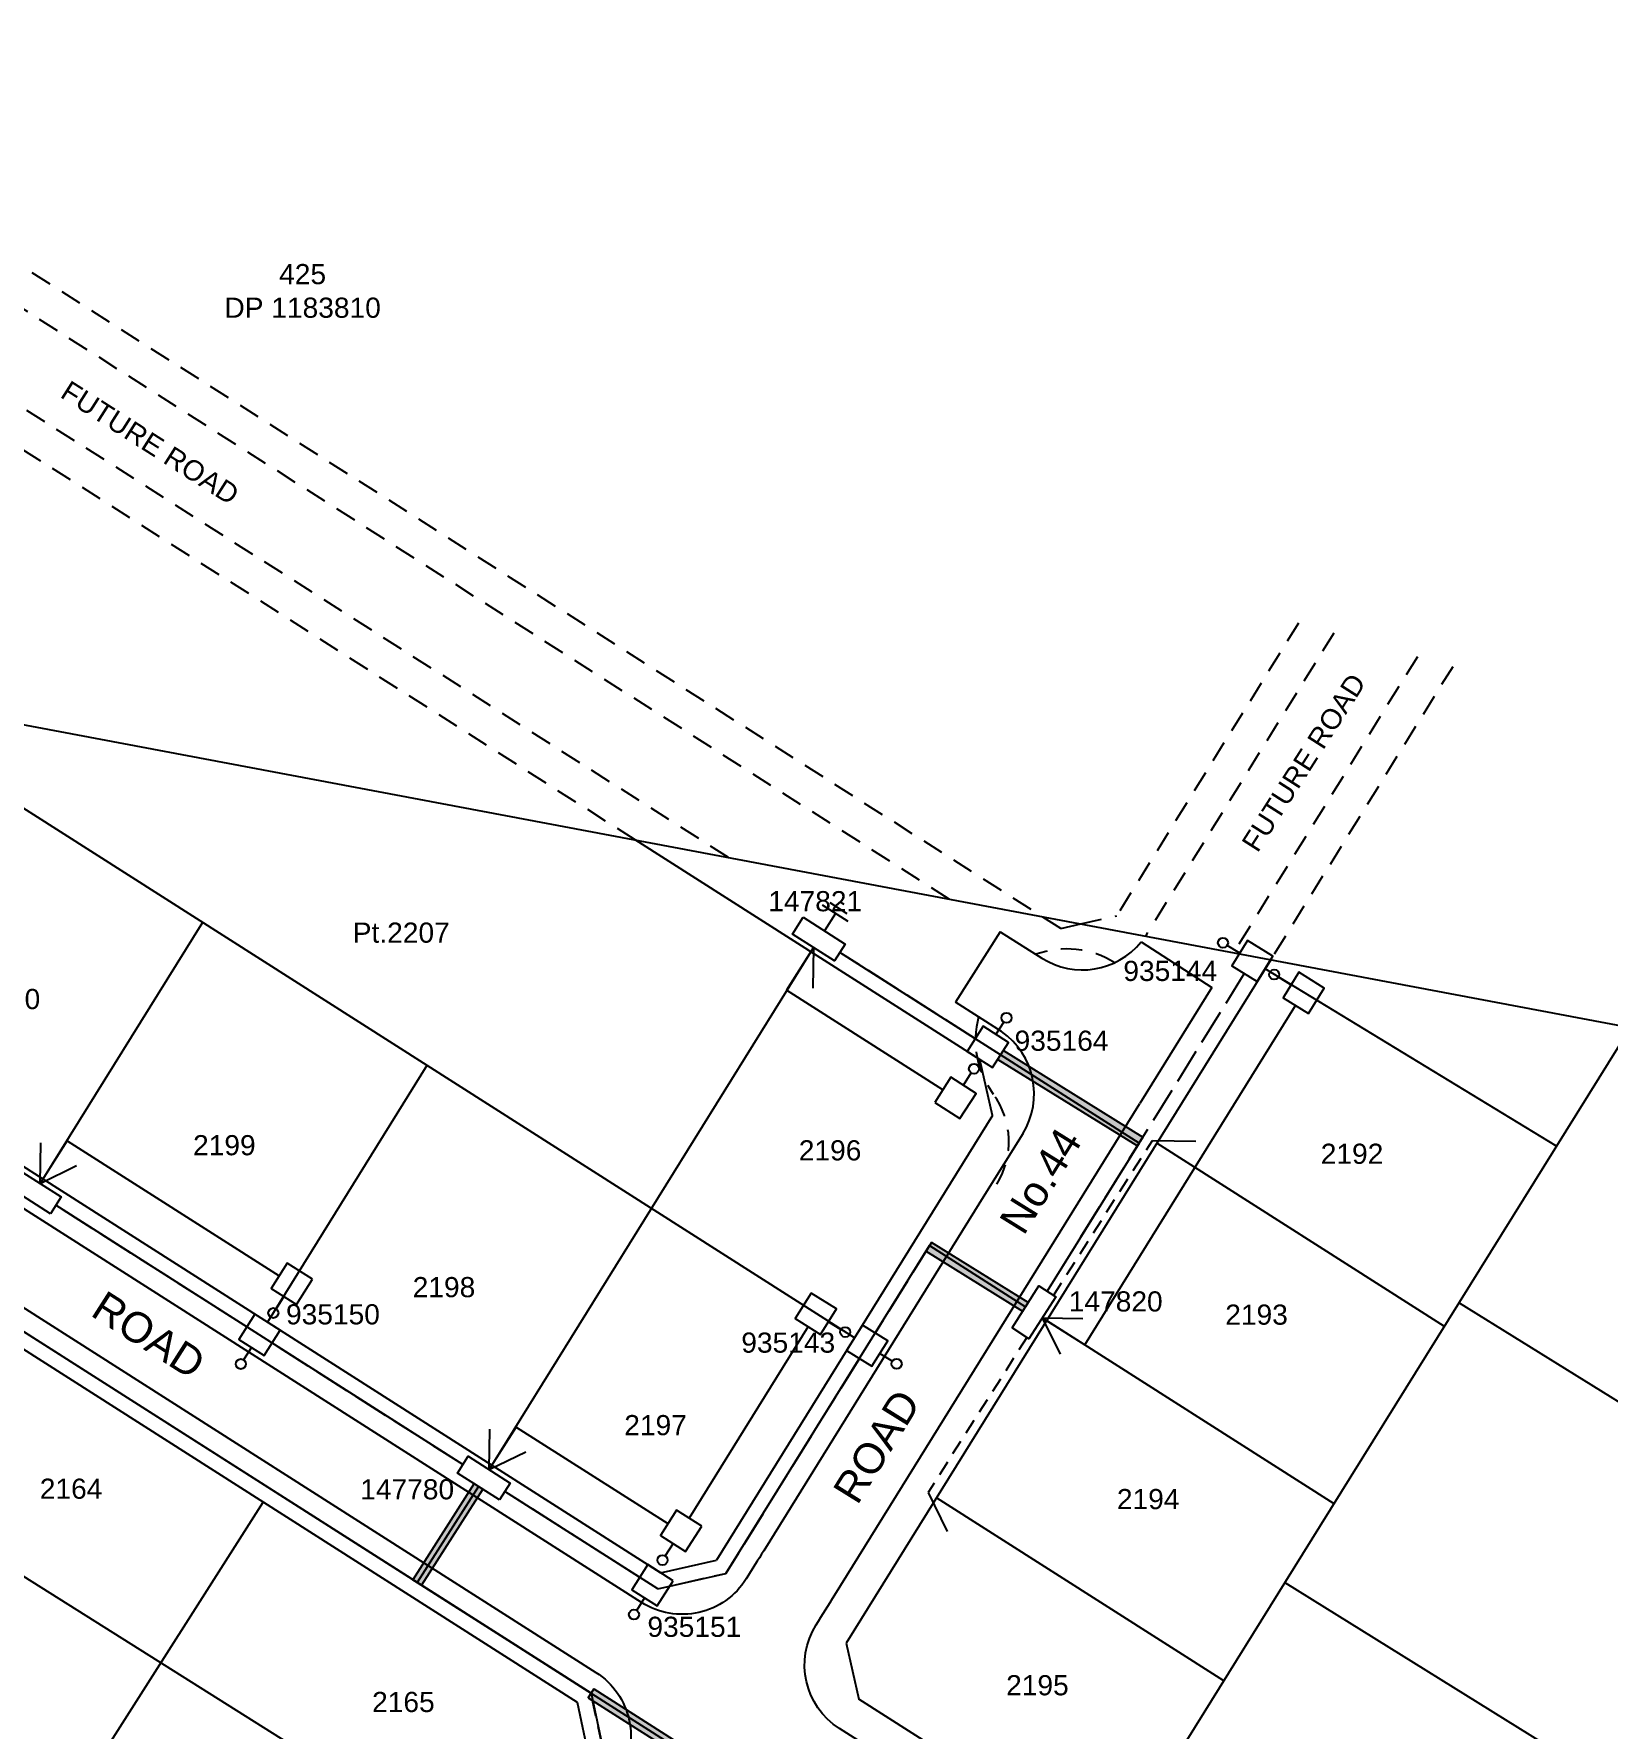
# Model space of a CAD drawing. Header units: metres. Extents: x 305550 to 306428, y 6276370 to 6276957.
# Drawn here: x 306117.4 to 306273.7, y 6276679.7 to 6276848 of the extents above; entities that cross this region are included whole.
import ezdxf
from ezdxf.enums import TextEntityAlignment as Align

# ---------------------------------------------------------------- set-up
doc = ezdxf.new("R2010")
doc.units = ezdxf.units.M
doc.header["$LTSCALE"] = 0.7
for name, pattern in [('Cable Exist OH', [1, 1, 0]), ('Dash', [5, 3, -2]), ('IE Trench LV', [6.5, 5, -1.5])]:
    doc.linetypes.add(name, pattern=pattern)
doc.layers.get('0').update_dxf_attribs({"color": 6})
for name, color, linetype in [('_User Miscellaneous11', 7, 'Continuous'), ('_User Miscellaneous4', 7, 'Continuous'), ('_User Miscellaneous7', 150, 'Continuous'), ('_User Miscellaneous8', 7, 'Continuous'), ('_User Miscellaneous9', 8, 'Continuous'), ('Cadastre Developer_SP_NEW', 4, 'Continuous'), ('Cadastre Roads_SP_NEW', 8, 'Continuous'), ('Duct_SP_NEW', 2, 'Continuous'), ('Equip_LV_NEW', 5, 'Continuous'), ('Mains_HV_NEW_U72', 2, 'Continuous'), ('Mains_LV_NEW_R6', 2, 'Continuous'), ('Mains_LV_NEW_T84', 2, 'Continuous'), ('Services_SP_NEW_UG', 2, 'Continuous'), ('SupportsUG_SP_LV_NEW', 2, 'Continuous'), ('SupportsUG_SP_LV_SL_NEW', 2, 'Continuous'), ('Trench_SP_NEW', 2, 'Continuous')]:
    doc.layers.add(name, color=color, linetype=linetype)
doc.layers.add('_User Miscellaneous5', color=7, linetype='Continuous', lineweight=35)
doc.layers.add('_User Notes', color=7, linetype='Continuous', plot=False)
doc.styles.add('ARIAL', font='arial.ttf', dxfattribs={"height": 2})
doc.styles.add('ARIAL 3.0', font='arial.ttf', dxfattribs={"height": 3})
doc.styles.add('POLE_LABEL', font='arial.ttf')
doc.styles.add('SL_LABEL', font='arial.ttf')
doc.styles.get("Standard").update_dxf_attribs({"font": 'arial.ttf'})
doc.styles.add('style1', font='iso3098b.shx')
doc.linetypes.add('Cable New UG', pattern='A,8,-1,["x",style1,S=3.5,R=0,X=0.35,Y=-1],-3.5', length=12.5)
doc.linetypes.add('Cable Z', pattern='A,8,-1,["Z",Standard,S=2.5,R=0,X=0.35,Y=-1.25],-3.5', length=12.5)
doc.linetypes.add('IE Trench HV', pattern='A,8,-2,["/",style1,S=2.5,R=0,X=0.1,Y=-1],-4.5', length=14.5)

# ---------------------------------------------------------------- blocks, each defined once
blk = doc.blocks.new('*U35')
at = {"lineweight": -3}
blk.add_lwpolyline([(-2.48, 2.49), (2.47, 2.49), (2.47, 0.51), (-2.48, 0.51)], close=True, dxfattribs=at)
for tag, flags, p in [('STREET_CODE', 9, (1.5, 3.5)), ('OWNED_BY', 9, (1.5, 3.3)), ('OPERATED_BY', 9, (1.5, 3.1)), ('STATE', 9, (1.5, 2.7)), ('SUPPORT_TYPE', 9, (1.5, 2.5)), ('SUBURB', 9, (1.5, 1.7)), ('MAINTAINED_BY', 9, (1.5, 2.9)), ('USAGE', 9, (1.5, 2.3)), ('LEGEND', 9, (1.5, 2.1)), ('PARENT', 9, (1.5, 1.9)), ('STREETNAME', 9, (1.5, 1.5)), ('Z', 1, (1.5, 0.9)), ('LOCATION', 9, (1.5, 1.3)), ('NOTES', 9, (1.5, 1.1))]:
    blk.add_attdef(tag, text='', height=0.2, dxfattribs=dict(flags=flags)).set_placement(p, align=Align.MIDDLE_LEFT)
at = {"layer": '_User Miscellaneous4', "style": 'ARIAL', "flags": 8}
blk.add_attdef('ASSET_NUM', text='', height=2, dxfattribs=at).set_placement((2, 5.5), align=Align.MIDDLE_LEFT)
blk = doc.blocks.new('A$C1B2C29DD')
at = {"layer": 'Services_SP_NEW_UG', "color": 2, "flags": 128}
for points in [[(0, 0), (-2.1, 3.44)], [(0, 0), (2.1, 3.44)]]:
    blk.add_lwpolyline(points, dxfattribs=at)
blk = doc.blocks.new('*U36')
at = {"layer": '_User Miscellaneous7', "lineweight": -3}
blk.add_lwpolyline([(0, -3.03), (0, -1.58)], dxfattribs=at)
blk.add_lwpolyline([(-1.49, -6), (1.49, -6), (1.49, -3.03), (-1.49, -3.03)], close=True, dxfattribs=at)
blk.add_circle((0, -1.08), 0.5, dxfattribs=at)
at = {"layer": '_User Miscellaneous8', "color": 2, "lineweight": -3}
blk.add_lwpolyline([(-1.49, 0), (1.49, 0), (1.49, 2.97), (-1.49, 2.97)], close=True, dxfattribs=at)
at = {"style": 'POLE_LABEL', "flags": 9}
blk.add_attdef('STRUCTURE_PLANT_NUMBER', text='', height=0.2, dxfattribs=at).set_placement((1.64, 1.73), align=Align.MIDDLE_LEFT)
for tag, flags, p in [('STREET_CODE', 9, (1.64, 1.49)), ('OWNED_BY', 9, (1.64, 1.09)), ('OPERATED_BY', 9, (1.64, 0.89)), ('STATE', 9, (1.64, 0.49)), ('COLUMN_TYPE', 9, (1.64, 1.29)), ('MAINTAINED_BY', 9, (1.64, 0.69)), ('USAGE', 9, (1.64, 0.29)), ('LEGEND', 9, (1.64, 0.09)), ('SUBURB', 9, (1.64, -0.31)), ('STREETNAME', 9, (1.64, -0.51)), ('Z', 1, (1.64, -1.31)), ('PARENT', 9, (1.64, -0.11)), ('LOCATION', 9, (1.64, -0.71)), ('NOTES', 9, (1.64, -0.91)), ('LABEL_ALIGNMENT', 9, (1.64, -1.11))]:
    blk.add_attdef(tag, text='', height=0.2, dxfattribs=dict(flags=flags)).set_placement(p, align=Align.MIDDLE_LEFT)
at = {"layer": '_User Miscellaneous5', "style": 'ARIAL', "flags": 8}
blk.add_attdef('ASSET_NUM', text='', height=2, dxfattribs=at).set_placement((2, 3.49), align=Align.MIDDLE_LEFT)
blk = doc.blocks.new('*U39')
at = {"layer": '_User Miscellaneous8', "color": 2}
blk.add_line((0, 0), (0, 1.45), dxfattribs=at)
blk.add_circle((0, 1.95), 0.5, dxfattribs=at)
for tag, p, flags in [('Z', (0, 0), 1), ('OPERATED_BY', (0, -9.61), 9)]:
    blk.add_attdef(tag, p, '', height=0.2, dxfattribs=dict(flags=flags))
at = {"style": 'SL_LABEL', "flags": 9}
blk.add_attdef('STREET_CODE', text='', height=0.2, dxfattribs=at).set_placement((0, -0.2), align=Align.MIDDLE_LEFT)
at = {"flags": 9}
for tag, p in [('CONSTRUCTED_VOLTAGE', (0, -0.4)), ('CONTROL_TYPE', (0, -0.6)), ('OPERATING_VOLTAGE', (0, -1.4)), ('ORIENTATION', (0, -1.6)), ('LANTERN_PURPOSE', (0, -0.8)), ('LANTERN_TYPE', (0, -1)), ('NO_PHASES', (0, -1.2)), ('OWNED_BY', (0, -1.8)), ('STATE', (0, -2)), ('CEXIST', (0, -2.4)), ('CNEW', (0, -2.6)), ('CNUMBER', (0, -2.8)), ('CREMOVE', (0, -3)), ('CREPLACE', (0, -3.2)), ('USAGE', (0, -2.2)), ('LKINGHEIGHT', (0, -3.4)), ('LBRACKET', (0, -3.6)), ('LBRACKETVOCAB', (0, -3.8)), ('LCATEGORY', (0, -4)), ('LCHARGE1', (0, -4.2)), ('LCHARGE1PERCENT', (0, -4.4)), ('LCHARGE2', (0, -4.6)), ('LCHARGE2PERCENT', (0, -4.8)), ('LCHARGE3', (0, -5)), ('LCHARGE3PERCENT', (0, -5.2)), ('LEXIST', (0, -5.4)), ('LLAMP', (0, -5.6)), ('LLAMPVOCAB', (0, -5.8)), ('LMAST', (0, -6)), ('LMASTVOCAB', (0, -6.2)), ('LNEW', (0, -6.4)), ('LANTNUMBER', (0, -6.6)), ('LOUTREACH', (0, -7)), ('LOUTREACHVOCAB', (0, -7.2)), ('LRATECODE', (0, -7.4)), ('LREMOVE', (0, -7.6)), ('LREPLACE', (0, -7.8)), ('LTYPE', (0, -8)), ('LTYPEVOCAB', (0, -8.2)), ('LEGEND', (0, -8.4)), ('SUBURB', (0, -8.6)), ('STREETNAME', (0, -8.8)), ('LOCATION', (0, -9)), ('NOTES', (0, -9.2)), ('MAINTAINED_BY', (0, -9.86))]:
    blk.add_attdef(tag, text='', height=0.2, dxfattribs=at).set_placement(p, align=Align.MIDDLE_LEFT)
at = {"layer": '_User Notes', "style": 'SL_LABEL', "flags": 8}
blk.add_attdef('ASSET_NUM', text='', height=2.5, dxfattribs=at).set_placement((2, 2), align=Align.MIDDLE_LEFT)
at = {"layer": '_User Notes', "flags": 8}
blk.add_attdef('LNUMBER', text='', height=2.5, dxfattribs=at).set_placement((1.2, -2.8), align=Align.MIDDLE_LEFT)
blk = doc.blocks.new('*U57')
at = {"layer": 'Services_SP_NEW_UG', "color": 2, "flags": 128}
blk.add_lwpolyline([(-20.72, -0.75), (-22.97, 2.93)], dxfattribs=at)
at = {"layer": 'Services_SP_NEW_UG', "color": 2, "linetype": 'Dash', "ltscale": 0.7, "flags": 128}
blk.add_lwpolyline([(-2.47, -0.75), (-20.72, -0.75)], dxfattribs=at)
blk = doc.blocks.new('*U58')
at = {"layer": 'Services_SP_NEW_UG', "color": 2, "flags": 128}
blk.add_lwpolyline([(20.72, -0.75), (22.97, 2.93)], dxfattribs=at)
at = {"layer": 'Services_SP_NEW_UG', "color": 2, "linetype": 'Dash', "ltscale": 0.7, "flags": 128}
blk.add_lwpolyline([(2.47, -0.75), (20.72, -0.75)], dxfattribs=at)
blk = doc.blocks.new('Earth')
for p, q in [((0, -2.04), (0, 0)), ((-1.5, -2.04), (1.5, -2.04)), ((-1, -2.64), (1, -2.64)), ((-0.25, -3.24), (0.25, -3.24))]:
    blk.add_line(p, q)
blk = doc.blocks.new('*U197')
at = {"layer": '_User Miscellaneous7', "lineweight": -3}
blk.add_lwpolyline([(0.51, -3.11), (0.51, -1.66)], dxfattribs=at)
blk.add_lwpolyline([(-0.97, -6.08), (2, -6.08), (2, -3.11), (-0.97, -3.11)], close=True, dxfattribs=at)
blk.add_circle((0.51, -1.16), 0.5, dxfattribs=at)
at = {"layer": '_User Miscellaneous8', "color": 2, "lineweight": -3}
blk.add_lwpolyline([(-1.49, 0), (1.49, 0), (1.49, 2.97), (-1.49, 2.97)], close=True, dxfattribs=at)
at = {"style": 'POLE_LABEL', "flags": 9}
blk.add_attdef('STRUCTURE_PLANT_NUMBER', text='', height=0.2, dxfattribs=at).set_placement((1.64, 1.73), align=Align.MIDDLE_LEFT)
for tag, flags, p in [('STREET_CODE', 9, (1.64, 1.49)), ('OWNED_BY', 9, (1.64, 1.09)), ('OPERATED_BY', 9, (1.64, 0.89)), ('STATE', 9, (1.64, 0.49)), ('COLUMN_TYPE', 9, (1.64, 1.29)), ('MAINTAINED_BY', 9, (1.64, 0.69)), ('USAGE', 9, (1.64, 0.29)), ('LEGEND', 9, (1.64, 0.09)), ('SUBURB', 9, (1.64, -0.31)), ('STREETNAME', 9, (1.64, -0.51)), ('Z', 1, (1.64, -1.31)), ('PARENT', 9, (1.64, -0.11)), ('LOCATION', 9, (1.64, -0.71)), ('NOTES', 9, (1.64, -0.91)), ('LABEL_ALIGNMENT', 9, (1.64, -1.11))]:
    blk.add_attdef(tag, text='', height=0.2, dxfattribs=dict(flags=flags)).set_placement(p, align=Align.MIDDLE_LEFT)
at = {"layer": '_User Miscellaneous5', "style": 'ARIAL', "flags": 8}
blk.add_attdef('ASSET_NUM', text='', height=2, dxfattribs=at).set_placement((2, 3.49), align=Align.MIDDLE_LEFT)

msp = doc.modelspace()

# ---------------------------------------------------------------- hatches: boundary and pattern name
at = {"layer": '_User Miscellaneous11'}
h = msp.add_hatch(color=256, dxfattribs=at)
h.dxf.hatch_style = 1
h.paths.add_polyline_path([(306213.69, 6276747.12), (306213.14, 6276746.23), (306226.99, 6276737.64), (306227.53, 6276738.52)])
h = msp.add_hatch(color=256, dxfattribs=at)
h.dxf.hatch_style = 1
h.paths.add_polyline_path([(306215.61, 6276721.21), (306216.16, 6276722.09), (306206.55, 6276728.06), (306206, 6276727.18)])
h = msp.add_hatch(color=256, dxfattribs=at)
h.dxf.hatch_style = 1
h.paths.add_polyline_path([(306162, 6276703.55), (306161.12, 6276704.11), (306155.05, 6276694.57), (306155.92, 6276694.02)])
h = msp.add_hatch(color=256, dxfattribs=at)
h.dxf.hatch_style = 1
h.paths.add_polyline_path([(306173.03, 6276683.73), (306172.47, 6276682.86), (306191.08, 6276671), (306191.64, 6276671.88)])

# ---------------------------------------------------------------- linework, layer by layer
at = {"layer": '_User Miscellaneous9', "linetype": 'Dash'}
for p, q in [((306208.31, 6276762.14), (306078.12, 6276845.07)), ((306186.38, 6276766.27), (306073.66, 6276838.08)), ((306177.13, 6276768.01), (306071.78, 6276835.13)), ((306242.98, 6276789.53), (306224.94, 6276760.49)), ((306246.49, 6276788.54), (306227.8, 6276758.47)), ((306254.8, 6276786.2), (306236.55, 6276756.82)), ((306258.31, 6276785.21), (306240.24, 6276756.12)), ((306219.39, 6276759.23), (306221.37, 6276759.68)), ((306221.37, 6276759.68), (306224.94, 6276760.49))]:
    msp.add_line(p, q, dxfattribs=at)
at = {"layer": 'Cadastre Developer_SP_NEW'}
for p, q in [((306211.35, 6276746.21), (306177.13, 6276768.01)), ((306212.62, 6276740.66), (306211.35, 6276746.21)), ((306258.94, 6276722.06), (306310.87, 6276689.8)), ((306224.47, 6276666.71), (306245.11, 6276699.85)), ((306179.65, 6276695.27), (306185.19, 6276696.53)), ((306241.65, 6276694.29), (306293.61, 6276662.01)), ((306198.07, 6276688.27), (306199.34, 6276682.72)), ((306172.57, 6276676.89), (306171.41, 6276682.37))]:
    msp.add_line(p, q, dxfattribs=at)
at = {"layer": 'Cadastre Roads_SP_NEW'}
for p, q in [((306213.38, 6276758.9), (306208.92, 6276751.9)), ((306227.36, 6276757.88), (306234.4, 6276753.35)), ((306234.4, 6276753.35), (306227.25, 6276741.85)), ((306215.61, 6276738.85), (306211.86, 6276732.82))]:
    msp.add_line(p, q, dxfattribs=at)
at = {"layer": 'Cadastre Roads_SP_NEW', "flags": 128}
for points in [[(306213.38, 6276758.9), (306217.51, 6276756.28, 0.381048), (306227.36, 6276757.88)], [(306215.61, 6276738.85, 0.400624), (306213.49, 6276748.99), (306208.92, 6276751.9)]]:
    msp.add_lwpolyline(points, format="xyb", dxfattribs=at)
at = {"layer": 'Cadastre Roads_SP_NEW', "linetype": 'Dash'}
for centre, radius, start, end in [((306219.97, 6276748.14), 9.05, 58.1287, 109.7229), ((306219.97, 6276748.14), 9.05, 165.2458, 216.3927), ((306206.28, 6276738.05), 7.95, 328.1438, 36.3927)]:
    msp.add_arc(centre, radius, start, end, dxfattribs=at)
at = {"layer": 'Duct_SP_NEW'}
for p, q in [((306213.14, 6276746.23), (306213.41, 6276746.67)), ((306213.14, 6276746.23), (306226.99, 6276737.64)), ((306213.69, 6276747.12), (306213.41, 6276746.67)), ((306213.69, 6276747.12), (306227.53, 6276738.52)), ((306226.99, 6276737.64), (306227.26, 6276738.08)), ((306227.53, 6276738.52), (306227.26, 6276738.08)), ((306206, 6276727.18), (306206.28, 6276727.62)), ((306215.61, 6276721.21), (306206, 6276727.18)), ((306206.55, 6276728.06), (306206.28, 6276727.62)), ((306216.16, 6276722.09), (306206.55, 6276728.06)), ((306216.16, 6276722.09), (306215.89, 6276721.65)), ((306215.61, 6276721.21), (306215.89, 6276721.65)), ((306161.12, 6276704.11), (306155.05, 6276694.57)), ((306162, 6276703.55), (306155.92, 6276694.02)), ((306161.12, 6276704.11), (306161.56, 6276703.83)), ((306162, 6276703.55), (306161.56, 6276703.83)), ((306155.05, 6276694.57), (306155.48, 6276694.3)), ((306155.92, 6276694.02), (306155.48, 6276694.3)), ((306172.47, 6276682.86), (306172.75, 6276683.3)), ((306173.03, 6276683.73), (306172.75, 6276683.3)), ((306173.03, 6276683.73), (306191.64, 6276671.88)), ((306172.47, 6276682.86), (306191.08, 6276671))]:
    msp.add_line(p, q, dxfattribs=at)
at = {"layer": 'Mains_LV_NEW_R6', "linetype": 'Cable Z'}
for p in [(306194.84, 6276757.33), (306207.68, 6276743.21)]:
    msp.add_line(p, (306192.15, 6276753.1), dxfattribs=at)
at = {"layer": 'Mains_LV_NEW_T84', "linetype": 'Cable New UG'}
for p, q in [((306227.16, 6276737.92), (306218.03, 6276723.22)), ((306179.37, 6276693.66), (306164.18, 6276703.34))]:
    msp.add_line(p, q, dxfattribs=at)
at = {"layer": 'Services_SP_NEW_UG', "color": 2, "flags": 128}
msp.add_lwpolyline([(306194.84, 6276757.33), (306194.76, 6276753.3)], dxfattribs=at)
at = {"layer": 'Trench_SP_NEW', "linetype": 'IE Trench LV'}
for p, q in [((306210.91, 6276748.27), (306197.46, 6276756.84)), ((306237.61, 6276754.74), (306218.03, 6276723.22)), ((306138.55, 6276719.67), (306119.6, 6276731.74)), ((306206.55, 6276728.06), (306200.96, 6276719.06)), ((306160.01, 6276706), (306141.05, 6276718.07)), ((306199.39, 6276716.54), (306186.14, 6276695.2)), ((306177.59, 6276694.8), (306164.18, 6276703.34)), ((306180.56, 6276693.94), (306186.14, 6276695.2)), ((306174.17, 6276676.58), (306172.9, 6276682.58))]:
    msp.add_line(p, q, dxfattribs=at)

# ---------------------------------------------------------------- block references
at = {"layer": 'Equip_LV_NEW', "linetype": 'Cable Exist OH', "lineweight": 0, "rotation": 147.5001222632691}
msp.add_blockref('Earth', (306195.91, 6276759), dxfattribs=at)
at = {"layer": 'Services_SP_NEW_UG'}
for name, rotation in [('*U57', 237.5001222630996), ('*U58', 237.5001222614159)]:
    msp.add_blockref(name, (306217.98, 6276720.31), dxfattribs=dict(at, rotation=rotation))
at = {"layer": 'SupportsUG_SP_LV_NEW'}
ref = msp.add_blockref('*U35', (306194.57, 6276756.9), dxfattribs=dict(at, rotation=327.5001222623537))
ref.add_attrib('ASSET_NUM_001', '147821', (306190.34, 6276760.93), dxfattribs={"layer": '_User Miscellaneous4', "height": 2, "style": 'ARIAL'})
for p, rotation in [((306118.04, 6276733.91), 327.5001222593844), ((306217.55, 6276720.58), 237.3646814572726), ((306162.63, 6276705.5), 327.5001222585807)]:
    msp.add_blockref('A$C1B2C29DD', p, dxfattribs=dict(at, rotation=rotation))
ref = msp.add_blockref('*U35', (306118.31, 6276734.34), dxfattribs=dict(at, rotation=147.5001222593844))
ref.add_attrib('ASSET_NUM_001', '147779', (306106.93, 6276729.79), dxfattribs={"layer": '_User Miscellaneous4', "height": 2, "style": 'ARIAL'})
ref = msp.add_blockref('*U35', (306217.98, 6276720.31), dxfattribs=dict(at, rotation=57.36468145727265))
ref.add_attrib('ASSET_NUM_001', '147820', (306220.18, 6276721.2), dxfattribs={"layer": '_User Miscellaneous4', "height": 2, "style": 'ARIAL'})
ref = msp.add_blockref('*U35', (306162.9, 6276705.93), dxfattribs=dict(at, rotation=147.5001222585807))
ref.add_attrib('ASSET_NUM_001', '147780', (306149.82, 6276702.55), dxfattribs={"layer": '_User Miscellaneous4', "height": 2, "style": 'ARIAL'})
at = {"layer": 'SupportsUG_SP_LV_SL_NEW', "ltscale": 0.5}
ref = msp.add_blockref('*U36', (306239.67, 6276755.21), dxfattribs=dict(at, rotation=58.14409141743174))
ref.add_attrib('ASSET_NUM_001', '935144', (306225.6, 6276754.01), dxfattribs={"layer": '_User Miscellaneous5', "height": 2, "style": 'ARIAL'})
for p, rotation in [((306237.15, 6276756.78), 58.14409141743174), ((306212.95, 6276748.71), 327.4504667983218), ((306139.01, 6276717.63), 147.5001222579322), ((306201.43, 6276717.03), 238.1440914237393), ((306178.05, 6276692.76), 147.5772088483671)]:
    msp.add_blockref('*U39', p, dxfattribs=dict(at, rotation=rotation))
ref = msp.add_blockref('*U36', (306211.35, 6276746.21), dxfattribs=dict(at, rotation=327.4504667983218))
ref.add_attrib('ASSET_NUM_001', '935164', (306214.8, 6276747.08), dxfattribs={"layer": '_User Miscellaneous5', "height": 2, "style": 'ARIAL'})
ref = msp.add_blockref('*U36', (306140.61, 6276720.14), dxfattribs=dict(at, rotation=147.5001222579322))
ref.add_attrib('ASSET_NUM_001', '935150', (306142.45, 6276719.92), dxfattribs={"layer": '_User Miscellaneous5', "height": 2, "style": 'ARIAL'})
ref = msp.add_blockref('*U36', (306198.9, 6276718.59), dxfattribs=dict(at, rotation=238.1440914237393))
ref.add_attrib('ASSET_NUM_001', '935143', (306187.66, 6276717.11), dxfattribs={"layer": '_User Miscellaneous5', "height": 2, "style": 'ARIAL'})
ref = msp.add_blockref('*U197', (306179.65, 6276695.27), dxfattribs=dict(at, rotation=147.5772088483671))
ref.add_attrib('ASSET_NUM_001', '935151', (306178.34, 6276688.9), dxfattribs={"layer": '_User Miscellaneous5', "height": 2, "style": 'ARIAL'})

# ---------------------------------------------------------------- texts
at = {"layer": 'Cadastre Developer_SP_NEW', "char_height": 2, "attachment_point": 7, "style": 'ARIAL', "bg_fill": 3, "box_fill_scale": 1.1, "bg_fill_color": 256, "bg_fill_transparency": 0}
for s, insert in [('Pt.2207', (306149.08, 6276757.78)), ('2200', (306111.83, 6276751.19)), ('2199', (306133.22, 6276736.68)), ('2196', (306193.37, 6276736.17)), ('2192', (306245.2, 6276735.83)), ('2198', (306155.03, 6276722.59)), ('2193', (306235.72, 6276719.86)), ('2197', (306176.04, 6276708.89)), ('2164', (306118, 6276702.58)), ('2194', (306224.96, 6276701.55)), ('2195', (306213.96, 6276683.07)), ('2165', (306151, 6276681.41))]:
    msp.add_mtext(s, dxfattribs=dict(at, insert=insert))
at = {"layer": 'Cadastre Roads_SP_NEW', "attachment_point": 1}
for s, width, insert, char_height, rotation, style in [('FUTURE ROAD', 49.7796, (306120.99, 6276813.71), 2, 327.5001, 'ARIAL'), ('FUTURE ROAD', 33.451, (306237.24, 6276767.73), 2, 57.4798, 'ARIAL 3.0'), ('No.44', 15.7329, (306213.15, 6276730.22), 3, 58.1441, 'ARIAL 3.0'), ('ROAD', 15.7329, (306124.53, 6276723.39), 3, 327.5001, 'ARIAL 3.0'), ('ROAD', 15.7329, (306196.63, 6276703.47), 3, 58.1441, 'ARIAL 3.0')]:
    msp.add_mtext_dynamic_manual_height_columns(s, width=width, gutter_width=4, heights=[0], dxfattribs=dict(at, insert=insert, char_height=char_height, rotation=rotation, style=style))

# ---------------------------------------------------------------- next in the draw order: linework, layer by layer
at = {"layer": '_User Miscellaneous9', "linetype": 'Dash'}
msp.add_line((306219.39, 6276759.23), (306080.01, 6276848.03), dxfattribs=at)
at = {"layer": 'Cadastre Developer_SP_NEW'}
for p, q in [((306040.63, 6276793.72), (306361.57, 6276733.27)), ((306179.65, 6276695.27), (306039.52, 6276784.53)), ((306198.89, 6276718.58), (306097.86, 6276782.94)), ((306134.15, 6276759.82), (306118.31, 6276734.34)), ((306194.57, 6276756.9), (306162.9, 6276705.93)), ((306240.24, 6276756.12), (306198.07, 6276688.27)), ((306268.61, 6276737.6), (306239.67, 6276755.21)), ((306245.11, 6276699.85), (306275.96, 6276749.4)), ((306156.44, 6276745.62), (306140.61, 6276720.14)), ((306212.62, 6276740.66), (306185.19, 6276696.53)), ((306257.48, 6276719.71), (306228.92, 6276737.91)), ((306171.41, 6276682.37), (306107.15, 6276723.31)), ((306246.53, 6276702.12), (306217.98, 6276720.31)), ((306164.46, 6276664.66), (306094.91, 6276708.42)), ((306112.4, 6276658.66), (306140.18, 6276702.27)), ((306235.58, 6276684.53), (306207.05, 6276702.71)), ((306272.72, 6276635.97), (306199.34, 6276682.72))]:
    msp.add_line(p, q, dxfattribs=at)
at = {"layer": 'Cadastre Roads_SP_NEW', "flags": 128}
msp.add_lwpolyline([(306332.5, 6276715.51), (306282.29, 6276634.71, -0.417509), (306271.89, 6276632.35), (306197.41, 6276679.8, -0.411944), (306195.09, 6276690.1, 0.001481), (306196.94, 6276693.07), (306227.25, 6276741.85, 0.000003), (306227.25, 6276741.85, 0.000003)], format="xyb", dxfattribs=at)
msp.add_lwpolyline([(306106.83, 6276570.79), (306087.96, 6276540.55, -0.349278), (306079.16, 6276537.43), (306038.3, 6276551.47, -0.414214), (306033.64, 6276561), (306069.93, 6276666.62, -0.03731), (306073.42, 6276674.75), (306098.66, 6276723.2, -0.43995), (306109.34, 6276726.06), (306173.23, 6276685.36, -0.418801), (306175.46, 6276674.91, -0.000802), (306173.69, 6276672.25), (306122.26, 6276594.78, 0.007102)], format="xyb", close=True, dxfattribs=at)
at = {"layer": 'Mains_HV_NEW_U72', "color": 2, "linetype": 'Cable New UG', "flags": 128}
msp.add_lwpolyline([(306191.36, 6276671.44), (306067.32, 6276750.46), (306061.22, 6276754.35), (306058.57, 6276750.19), (306074.04, 6276740.34), (306066.36, 6276728.29)], dxfattribs=at)
at = {"layer": 'Mains_LV_NEW_R6', "linetype": 'Cable Z'}
msp.add_line((306194.3, 6276719.71), (306182.47, 6276700.67), dxfattribs=at)
at = {"layer": 'Mains_LV_NEW_R6', "linetype": 'Cable Z', "flags": 128}
for points in [[(306217.55, 6276720.58), (306221.77, 6276717.88), (306242.71, 6276751.58)], [(306118.04, 6276733.91), (306120.73, 6276738.13), (306141.77, 6276724.73)], [(306162.63, 6276705.5), (306165.32, 6276709.73), (306180.37, 6276700.14)]]:
    msp.add_lwpolyline(points, dxfattribs=at)
at = {"layer": 'Mains_LV_NEW_T84', "linetype": 'Cable New UG'}
for p, q in [((306227.16, 6276737.92), (306197.46, 6276756.84)), ((306160.01, 6276706), (306119.6, 6276731.74))]:
    msp.add_line(p, q, dxfattribs=at)
at = {"layer": 'Mains_LV_NEW_T84', "linetype": 'Cable New UG', "flags": 128}
for points in [[(306179.37, 6276693.66), (306186.14, 6276695.2), (306206.36, 6276727.75), (306215.89, 6276721.65)], [(306161.56, 6276703.83), (306155.48, 6276694.3), (306172.75, 6276683.3), (306174.17, 6276676.58), (306158.78, 6276653.35)]]:
    msp.add_lwpolyline(points, dxfattribs=at)
at = {"layer": 'Trench_SP_NEW', "linetype": 'IE Trench HV'}
msp.add_line((306172.75, 6276683.3), (306107.96, 6276724.57), dxfattribs=at)

# ---------------------------------------------------------------- next in the draw order: texts
at = {"layer": 'Cadastre Developer_SP_NEW', "insert": (306144.1, 6276822.5), "char_height": 2, "attachment_point": 5, "style": 'ARIAL', "bg_fill": 3, "box_fill_scale": 1.1, "bg_fill_color": 256, "bg_fill_transparency": 0}
msp.add_mtext('425\\PDP 1183810', dxfattribs=at)

# ---------------------------------------------------------------- next in the draw order: linework, layer by layer
at = {"layer": 'Cadastre Roads_SP_NEW', "flags": 128}
msp.add_lwpolyline([(306211.86, 6276732.82), (306189.89, 6276697.45, -0.000825), (306188.15, 6276694.66, -0.416541), (306177.76, 6276692.32), (306037.64, 6276781.58, -0.414317), (306035.35, 6276791.94), (306063.29, 6276835.76)], format="xyb", dxfattribs=at)

doc.saveas('drawing.dxf')
